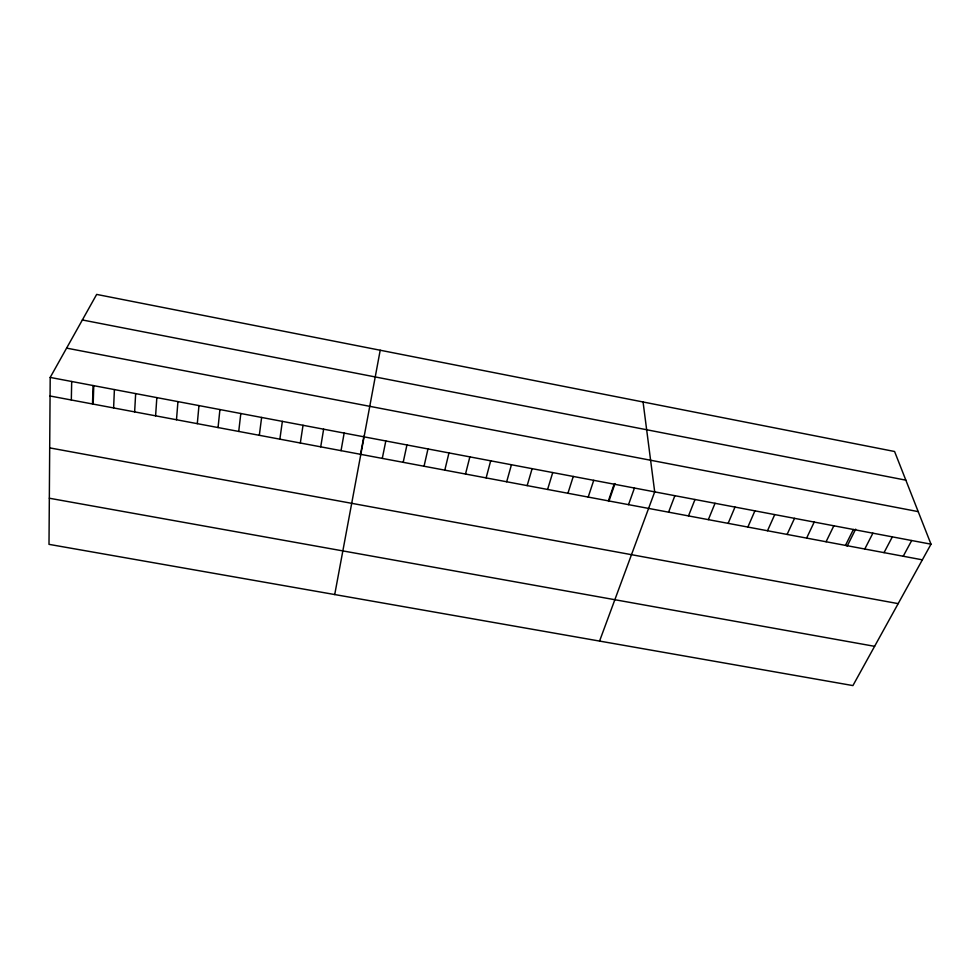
<?xml version="1.0" encoding="UTF-8"?>
<svg xmlns="http://www.w3.org/2000/svg" width="980" height="980" viewBox="0 0 980 980"><rect width="100%" height="100%" fill="white"/><g stroke="black" fill="none" stroke-linecap="round" stroke-linejoin="round"><path stroke-width="1.47" d="M50.2 377.423L49 544.353L852.918 685.583L931 544.182L894.581 451.498L96.665 294.417L50.2 377.423L931 544.182M71.32 399.999L71.687 381.49M92.5 403.968L93.088 385.532M93.198 403.613L93.749 386.316M113.606 407.937L114.403 389.575M134.64 411.894L135.656 393.605M155.6 415.826L156.837 397.611M176.486 419.746L177.944 401.604M197.299 423.654L198.964 405.585M218.05 427.55L219.924 409.554M238.728 431.433L240.811 413.511M259.32 435.304L261.623 417.443M279.864 439.163L282.363 421.376M300.321 443.009L303.028 425.283M320.717 446.831L323.633 429.191M341.04 450.653L344.151 433.074M380.203 350.24L334.719 594.554M360.42 454.793L363.972 436.027M382.286 458.395L385.814 440.963M403.197 462.327L406.933 444.957M424.046 466.235L427.978 448.95M444.81 470.143L448.963 452.919M465.512 474.026L469.861 456.876M486.129 477.897L490.686 460.821M506.685 481.768L511.438 464.753M527.167 485.615L532.115 468.661M547.587 489.449L552.732 472.568M567.922 493.259L573.263 476.452M588.196 497.068L593.733 480.323M608.396 500.866L614.117 484.194M608.85 501.442L614.999 483.569M628.523 504.651L634.44 488.04M599.564 641.079L654.701 491.874L643.064 401.984M668.581 512.173L674.877 495.696M688.499 515.909L694.992 499.494M708.356 519.633L715.033 503.291M728.14 523.357L735 507.077M747.863 527.056L754.906 510.85M767.511 530.744L774.739 514.598M787.099 534.431L794.511 518.346M806.626 538.094L814.209 522.071M826.079 541.744L833.845 525.782M845.458 545.395L853.409 529.494M847.137 546.191L855.663 529.163M864.777 549.021L872.898 533.181M884.034 552.634L892.339 536.869M903.229 556.236L911.694 540.531M49.331 498.232L874.601 646.322M49.698 447.885L898.17 603.631M50.078 396.006L922.364 559.837M66.603 348.121L918.199 511.621M82.369 319.97L905.839 480.163"/></g></svg>
